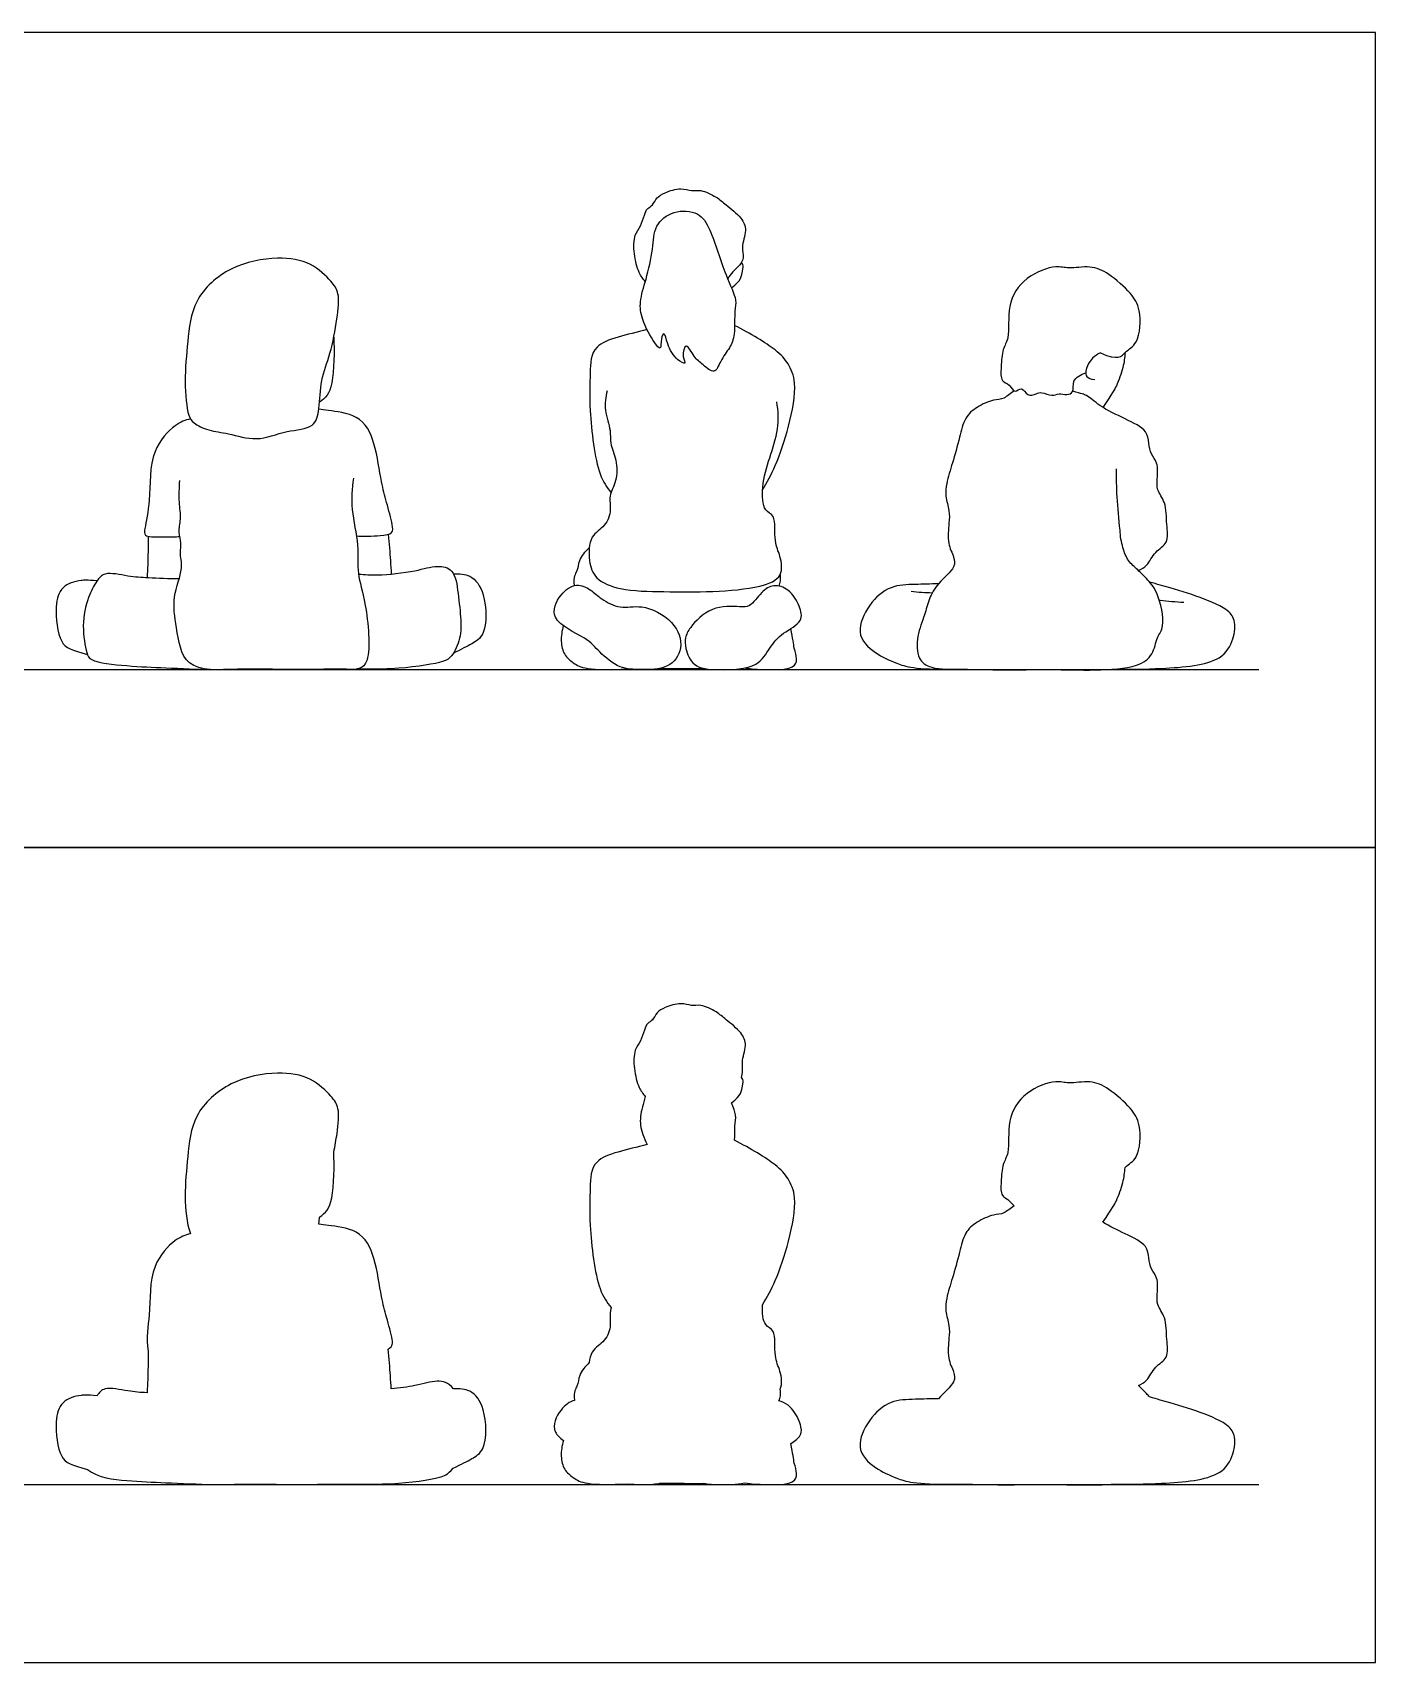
# Model space of a CAD drawing. Header units: millimetres. Extents: x 11.2 to 50.9, y -0.3 to 14.1.
# Drawn here: x 34.635 to 36.392, y 6.75 to 8.884 of the extents above; entities that cross this region are included whole.
import ezdxf

# ---------------------------------------------------------------- set-up
doc = ezdxf.new("R2010")
doc.units = ezdxf.units.MM
for name, color, linetype, true_color in [('AG-DIAGRAM', 7, 'Continuous', 0xfecc66), ('AG-OUTLINE', 7, 'Continuous', 0x8000ff), ('AG-PEOPLE', 7, 'Continuous', 0x66ccff), ('X-VPRT', 6, 'Continuous', 0xff00ff)]:
    doc.layers.add(name, color=color, linetype=linetype, true_color=true_color)

msp = doc.modelspace()

# ---------------------------------------------------------------- linework, layer by layer
at = {"layer": 'AG-DIAGRAM'}
for points in [[(31.0582, 8.0499), (36.2398, 8.0499)], [(31.0582, 6.9831), (36.2398, 6.9831)]]:
    msp.add_lwpolyline(points, dxfattribs=at)
at = {"layer": 'AG-OUTLINE'}
for points, knots in [([(35.5625, 7.516), (35.5651, 7.5268), (35.5615, 7.5362), (35.5703, 7.5584), (35.5631, 7.5753), (35.542, 7.5918), (35.5304, 7.602), (35.5096, 7.6121), (35.4971, 7.6091), (35.483, 7.6148), (35.4625, 7.6079), (35.4515, 7.6019), (35.447, 7.5907), (35.4389, 7.5873), (35.4352, 7.5777), (35.431, 7.5633), (35.4215, 7.5522), (35.4213, 7.5273), (35.4274, 7.5027), (35.4336, 7.4948), (35.4367, 7.4912)], [-3.66912, -3.66912, -3.66912, -3.66912, -3.484692, -3.244826, -3.033448, -2.77584, -2.568179, -2.332595, -2.154895, -1.963178, -1.730569, -1.551165, -1.383205, -1.239675, -1.081825, -0.886482, -0.696505, -0.446999, -0.19145, 0, 0, 0, 0]), ([(34.9985, 7.5134), (34.9861, 7.5197), (34.9535, 7.5247), (34.8927, 7.5129), (34.8436, 7.4693), (34.8379, 7.412), (34.8329, 7.3628), (34.8363, 7.3258), (34.8414, 7.3114)], [-6.139657, -6.139657, -6.139657, -6.139657, -5.780025, -5.343018, -4.909848, -4.503184, -4.103413, -3.739272, -3.739272, -3.739272, -3.739272]), ([(35.029, 7.4182), (35.0307, 7.4263), (35.0343, 7.4477), (35.0371, 7.4764), (35.0259, 7.4916), (35.0095, 7.5077), (34.9985, 7.5134)], [-1.055119, -1.055119, -1.055119, -1.055119, -0.863938, -0.559352, -0.312237, 0, 0, 0, 0]), ([(35.5495, 7.483), (35.562, 7.4918), (35.5638, 7.5044), (35.5653, 7.5133), (35.5632, 7.5153), (35.5625, 7.516)], [0, 0, 0, 0, 0.325074, 0.549082, 0.6877231, 0.6877231, 0.6877231, 0.6877231]), ([(36.0645, 7.3981), (36.0696, 7.403), (36.0836, 7.4091), (36.0862, 7.4551), (36.0725, 7.4762), (36.044, 7.502), (36.0196, 7.5129), (35.9905, 7.5071), (35.9738, 7.5134), (35.9319, 7.498), (35.9092, 7.461), (35.9142, 7.4175), (35.9036, 7.403), (35.9026, 7.3801), (35.9011, 7.3599), (35.91, 7.3581), (35.9194, 7.3481)], [1.077088, 1.077088, 1.077088, 1.077088, 1.297039, 1.611825, 1.863257, 2.163291, 2.418529, 2.675594, 2.881004, 3.195013, 3.516879, 3.832074, 4.033926, 4.270055, 4.477802, 4.640837, 4.640837, 4.640837, 4.640837]), ([(35.4367, 7.4912), (35.434, 7.4816), (35.4286, 7.4643), (35.4311, 7.4464), (35.4368, 7.4327), (35.439, 7.4283)], [0.8757114, 0.8757114, 0.8757114, 0.8757114, 1.1213483, 1.3606139, 1.4791683, 1.4791683, 1.4791683, 1.4791683]), ([(35.5536, 7.4338), (35.5537, 7.4405), (35.5534, 7.4548), (35.5565, 7.4651), (35.5521, 7.4767), (35.5495, 7.483)], [4.3701331, 4.3701331, 4.3701331, 4.3701331, 4.5395255, 4.7277201, 4.8895182, 4.8895182, 4.8895182, 4.8895182]), ([(35.439, 7.4283), (35.4132, 7.421), (35.3648, 7.414), (35.3649, 7.369), (35.3624, 7.3238), (35.3733, 7.2377), (35.3863, 7.2225), (35.3918, 7.2147)], [2.823932, 2.823932, 2.823932, 2.823932, 3.226893, 3.522378, 3.87517, 4.333169, 4.601727, 4.601727, 4.601727, 4.601727]), ([(35.5901, 7.2183), (35.5963, 7.2286), (35.6081, 7.2504), (35.6252, 7.3008), (35.6362, 7.3573), (35.6242, 7.3842), (35.6081, 7.403), (35.5745, 7.4228), (35.5536, 7.4338)], [0, 0, 0, 0, 0.309991, 0.691222, 1.081206, 1.346706, 1.60563, 1.979595, 1.979595, 1.979595, 1.979595]), ([(35.0104, 7.3333), (35.018, 7.3384), (35.0297, 7.3499), (35.0296, 7.4012), (35.029, 7.4182)], [-0.592231, -0.592231, -0.592231, -0.592231, -0.3309046, -0.0457424, -0.0457424, -0.0457424, -0.0457424]), ([(36.0355, 7.3264), (36.048, 7.3456), (36.0539, 7.3542), (36.0626, 7.3789), (36.0641, 7.3915), (36.0645, 7.3981)], [-0.6369471, -0.6369471, -0.6369471, -0.6369471, -0.449061, -0.210108, 0, 0, 0, 0]), ([(35.9194, 7.3481), (35.9145, 7.3448), (35.9059, 7.3365), (35.892, 7.3372), (35.8698, 7.3271), (35.8538, 7.3128), (35.8472, 7.283), (35.839, 7.2541), (35.8311, 7.2299), (35.8288, 7.2107), (35.8351, 7.1911), (35.8344, 7.1748), (35.8313, 7.1484), (35.8409, 7.1311), (35.8432, 7.1161), (35.8275, 7.1035), (35.8202, 7.0953)], [-8.171708, -8.171708, -8.171708, -8.171708, -7.99533, -7.817907, -7.588373, -7.368185, -7.110596, -6.740856, -6.402924, -6.196135, -5.983466, -5.789832, -5.548093, -5.338962, -5.169178, -4.912914, -4.912914, -4.912914, -4.912914]), ([(35.0094, 7.3239), (35.0095, 7.3242), (35.0099, 7.3273), (35.0102, 7.3305), (35.0104, 7.3333)], [-1.8853022, -1.8853022, -1.8853022, -1.8853022, -1.87400868, -1.79840814, -1.79840814, -1.79840814, -1.79840814]), ([(35.1002, 7.1602), (35.1067, 7.1648), (35.1058, 7.1743), (35.0978, 7.2035), (35.0906, 7.2291), (35.0841, 7.2794), (35.0654, 7.3177), (35.0215, 7.3221), (35.0135, 7.3235), (35.0094, 7.3239)], [0.377981, 0.377981, 0.377981, 0.377981, 0.558067, 0.861909, 1.157, 1.552495, 1.906323, 2.219094, 2.413115, 2.413115, 2.413115, 2.413115]), ([(36.082, 7.1129), (36.0859, 7.1147), (36.0943, 7.1186), (36.103, 7.1384), (36.1224, 7.1482), (36.1183, 7.174), (36.119, 7.2016), (36.1054, 7.2181), (36.1069, 7.2327), (36.1081, 7.2543), (36.0978, 7.2647), (36.0953, 7.2799), (36.0941, 7.2973), (36.0653, 7.3113), (36.0442, 7.3211), (36.0355, 7.3264)], [0, 0, 0, 0, 0.169943, 0.385265, 0.591749, 0.820858, 1.072298, 1.280619, 1.459702, 1.674682, 1.85055, 2.032155, 2.218388, 2.484358, 2.736101, 2.736101, 2.736101, 2.736101]), ([(34.8414, 7.3114), (34.8347, 7.3097), (34.82, 7.3045), (34.7868, 7.2679), (34.7897, 7.2069), (34.7834, 7.1764), (34.786, 7.1577)], [0, 0, 0, 0, 0.282877, 0.668458, 1.1648, 1.546486, 1.546486, 1.546486, 1.546486]), ([(35.3918, 7.2147), (35.3897, 7.2044), (35.3929, 7.1922), (35.3851, 7.1699), (35.3673, 7.1611), (35.3639, 7.1478), (35.3633, 7.1427)], [1.3756764, 1.3756764, 1.3756764, 1.3756764, 1.5987386, 1.8425539, 2.090722, 2.2298329, 2.2298329, 2.2298329, 2.2298329]), ([(35.6133, 7.1081), (35.6164, 7.1148), (35.6138, 7.1329), (35.6043, 7.15), (35.6085, 7.1863), (35.5912, 7.19), (35.5895, 7.2079), (35.5901, 7.2183)], [4.33642, 4.33642, 4.33642, 4.33642, 4.569184, 4.798812, 5.075888, 5.254727, 5.494692, 5.494692, 5.494692, 5.494692]), ([(34.786, 7.1577), (34.7861, 7.147), (34.7858, 7.126), (34.7851, 7.1107), (34.7846, 7.1032)], [0, 0, 0, 0, 0.3012709, 0.5511973, 0.5511973, 0.5511973, 0.5511973]), ([(35.1042, 7.1083), (35.1039, 7.1141), (35.1031, 7.1265), (35.1013, 7.1488), (35.1002, 7.1602)], [-0.5322092, -0.5322092, -0.5322092, -0.5322092, -0.3116834, 0, 0, 0, 0]), ([(35.3633, 7.1427), (35.3582, 7.1381), (35.3491, 7.1269), (35.349, 7.1119), (35.3427, 7.1054), (35.3441, 7.0932)], [-0.7261851, -0.7261851, -0.7261851, -0.7261851, -0.4436523, -0.2081973, 0, 0, 0, 0]), ([(34.7846, 7.1032), (34.7758, 7.1037), (34.7604, 7.1048), (34.729, 7.1121), (34.722, 7.1036), (34.7192, 7.0993)], [0.3561145, 0.3561145, 0.3561145, 0.3561145, 0.6150945, 0.906437, 1.1026685, 1.1026685, 1.1026685, 1.1026685]), ([(35.1857, 7.1085), (35.1787, 7.1171), (35.1628, 7.1203), (35.1399, 7.1126), (35.1147, 7.1092), (35.1042, 7.1083)], [-1.2185797, -1.2185797, -1.2185797, -1.2185797, -0.9664299, -0.6556123, -0.4086136, -0.4086136, -0.4086136, -0.4086136]), ([(35.1853, 7.0044), (35.1967, 7.0102), (35.2083, 7.0159), (35.2302, 7.0292), (35.2286, 7.0824), (35.2106, 7.1076), (35.1933, 7.1088), (35.1857, 7.1085)], [-1.686578, -1.686578, -1.686578, -1.686578, -1.430516, -1.22133, -0.865903, -0.594898, -0.390589, -0.390589, -0.390589, -0.390589]), ([(35.6116, 7.0926), (35.6125, 7.0947), (35.6139, 7.0992), (35.6138, 7.1052), (35.6133, 7.1081)], [0, 0, 0, 0, 0.1304079, 0.2763788, 0.2763788, 0.2763788, 0.2763788]), ([(36.0967, 7.0978), (36.0954, 7.0994), (36.0904, 7.1046), (36.0857, 7.1094), (36.082, 7.1129)], [-0.8860125, -0.8860125, -0.8860125, -0.8860125, -0.8190185, -0.6411418, -0.6411418, -0.6411418, -0.6411418]), ([(34.7192, 7.0993), (34.7058, 7.1004), (34.6929, 7.0999), (34.6718, 7.093), (34.6631, 7.0653), (34.6691, 7.0132), (34.6862, 7.0087), (34.7065, 7.003)], [0.185266, 0.185266, 0.185266, 0.185266, 0.298322, 0.585009, 0.866676, 1.243708, 1.578892, 1.578892, 1.578892, 1.578892]), ([(35.3441, 7.0932), (35.3378, 7.0918), (35.3238, 7.0812), (35.3126, 7.056), (35.325, 7.044), (35.3296, 7.0406)], [0.4616234, 0.4616234, 0.4616234, 0.4616234, 0.6725866, 0.9412147, 1.061385, 1.061385, 1.061385, 1.061385]), ([(35.6272, 7.0369), (35.6324, 7.0402), (35.6434, 7.0481), (35.639, 7.0672), (35.6272, 7.0864), (35.6157, 7.0917), (35.6116, 7.0926)], [-2.250168, -2.250168, -2.250168, -2.250168, -2.0900408, -1.8772941, -1.6289651, -1.4896724, -1.4896724, -1.4896724, -1.4896724]), ([(35.8202, 7.0953), (35.81, 7.0954), (35.7872, 7.0944), (35.7577, 7.0942), (35.7295, 7.0713), (35.7101, 7.0285), (35.7378, 7.0036), (35.7652, 6.9912), (35.7887, 6.9831), (35.8412, 6.9835)], [0.083324, 0.083324, 0.083324, 0.083324, 0.30541, 0.573966, 0.850659, 1.09419, 1.368323, 1.631735, 1.910404, 1.910404, 1.910404, 1.910404]), ([(36.0494, 6.9837), (36.0697, 6.9834), (36.1209, 6.9843), (36.1888, 6.9903), (36.2073, 7.0214), (36.2096, 7.0485), (36.1974, 7.0641), (36.1548, 7.0813), (36.1256, 7.0893), (36.1015, 7.0964), (36.0967, 7.0978)], [0, 0, 0, 0, 0.315795, 0.757339, 1.02514, 1.258684, 1.458291, 1.769278, 2.101232, 2.180143, 2.180143, 2.180143, 2.180143]), ([(35.3296, 7.0406), (35.3274, 7.0341), (35.3256, 7.0205), (35.3296, 7.0021), (35.3438, 6.9907), (35.3568, 6.9834), (35.3903, 6.9828), (35.4137, 6.9842)], [0, 0, 0, 0, 0.223069, 0.430432, 0.63132, 0.878208, 1.15729, 1.15729, 1.15729, 1.15729]), ([(35.5666, 6.9853), (35.5759, 6.9838), (35.5928, 6.9832), (35.631, 6.9825), (35.6362, 6.9977), (35.6309, 7.0107), (35.63, 7.0232), (35.6272, 7.0369)], [0, 0, 0, 0, 0.296771, 0.625232, 0.820745, 1.030956, 1.261736, 1.261736, 1.261736, 1.261736]), ([(34.7065, 7.003), (34.7206, 6.9919), (34.7617, 6.9874), (34.8086, 6.9856), (34.8514, 6.9837), (34.8724, 6.9831)], [2.049456, 2.049456, 2.049456, 2.049456, 2.456834, 2.886052, 3.361798, 3.361798, 3.361798, 3.361798]), ([(35.0589, 6.9838), (35.0743, 6.9836), (35.1175, 6.9835), (35.166, 6.9912), (35.1776, 6.9957), (35.1853, 7.0044)], [-3.1814997, -3.1814997, -3.1814997, -3.1814997, -2.9326588, -2.4692101, -2.2424916, -2.2424916, -2.2424916, -2.2424916]), ([(34.8724, 6.9831), (34.8821, 6.9828), (34.9212, 6.9847), (34.9832, 6.982), (35.033, 6.9844), (35.0548, 6.9832), (35.0589, 6.9838)], [-3.171408, -3.171408, -3.171408, -3.171408, -2.989755, -2.497511, -2.022879, -1.896573, -1.896573, -1.896573, -1.896573]), ([(35.4137, 6.9842), (35.4192, 6.9833), (35.4322, 6.9833), (35.4479, 6.9831), (35.4559, 6.9848)], [1.9150504, 1.9150504, 1.9150504, 1.9150504, 2.0766607, 2.2809704, 2.2809704, 2.2809704, 2.2809704]), ([(35.4559, 6.9848), (35.4628, 6.9847), (35.4773, 6.9848), (35.507, 6.9846), (35.5134, 6.9847)], [0.0269201, 0.0269201, 0.0269201, 0.0269201, 0.2344267, 0.4031568, 0.4031568, 0.4031568, 0.4031568]), ([(35.5134, 6.9847), (35.5191, 6.9835), (35.5357, 6.9827), (35.5562, 6.9832), (35.5666, 6.9853)], [-3.360105, -3.360105, -3.360105, -3.360105, -3.2059311, -2.9815206, -2.9815206, -2.9815206, -2.9815206]), ([(35.8412, 6.9835), (35.8447, 6.9835), (35.8654, 6.9837), (35.9053, 6.9823), (35.9664, 6.9838), (36.0128, 6.9821), (36.0417, 6.9831), (36.0494, 6.9837)], [-3.520667, -3.520667, -3.520667, -3.520667, -3.448093, -3.10242, -2.732474, -2.366208, -2.223005, -2.223005, -2.223005, -2.223005])]:
    msp.add_open_spline(points, degree=3, knots=knots, dxfattribs=at)
at = {"layer": 'AG-PEOPLE'}
for points, knots in [([(35.4367, 8.558), (35.4336, 8.5616), (35.4274, 8.5695), (35.4213, 8.5941), (35.4215, 8.619), (35.431, 8.6301), (35.4352, 8.6445), (35.4389, 8.6541), (35.447, 8.6575), (35.4515, 8.6687), (35.4625, 8.6747), (35.483, 8.6816), (35.4971, 8.6759), (35.5096, 8.6789), (35.5304, 8.6688), (35.542, 8.6586), (35.5631, 8.6421), (35.5703, 8.6252), (35.5615, 8.603), (35.5666, 8.5898), (35.5605, 8.5786), (35.551, 8.5712), (35.5466, 8.5648), (35.5445, 8.5617)], [0, 0, 0, 0, 0.18595, 0.434159, 0.676497, 0.861017, 1.050749, 1.204064, 1.343471, 1.506606, 1.680857, 1.906784, 2.092994, 2.265588, 2.494405, 2.696101, 2.946309, 3.151615, 3.384591, 3.56372, 3.730175, 3.901443, 4.067956, 4.067956, 4.067956, 4.067956]), ([(35.4745, 8.6484), (35.4646, 8.6454), (35.4477, 8.6318), (35.4471, 8.5999), (35.4383, 8.5615), (35.4285, 8.5319), (35.4318, 8.5081), (35.4467, 8.4794), (35.4581, 8.4665), (35.4564, 8.4825), (35.4619, 8.4942), (35.4655, 8.474), (35.4759, 8.456), (35.4919, 8.4481), (35.4839, 8.4597), (35.4898, 8.4812), (35.5006, 8.4573), (35.5115, 8.4504), (35.5281, 8.4345), (35.5348, 8.4554), (35.5478, 8.4709), (35.5546, 8.4888), (35.5528, 8.5196), (35.5573, 8.5345), (35.5403, 8.5676), (35.5233, 8.625), (35.5076, 8.6498), (35.4846, 8.6515), (35.4745, 8.6484)], [0, 0, 0, 0, 0.264715, 0.537097, 0.849375, 1.121348, 1.360614, 1.649065, 1.803928, 1.973054, 2.110255, 2.294281, 2.538016, 2.698375, 2.848315, 3.032067, 3.233973, 3.433354, 3.632296, 3.828026, 4.054516, 4.270708, 4.539525, 4.72772, 5.021098, 5.408798, 5.665236, 5.935742, 5.935742, 5.935742, 5.935742]), ([(34.9985, 8.5802), (35.0095, 8.5745), (35.0259, 8.5584), (35.0371, 8.5432), (35.0336, 8.5078), (35.0252, 8.4636), (35.0113, 8.4294), (35.0109, 8.3928), (35.0042, 8.3649), (34.9659, 8.3637), (34.9286, 8.3473), (34.8917, 8.36), (34.8661, 8.3618), (34.8451, 8.3723), (34.8372, 8.3832), (34.8329, 8.4296), (34.8379, 8.4788), (34.8436, 8.5361), (34.8927, 8.5797), (34.9535, 8.5915), (34.9861, 8.5865), (34.9985, 8.5802)], [0, 0, 0, 0, 0.312237, 0.559352, 0.863938, 1.226209, 1.551443, 1.874009, 2.132983, 2.443039, 2.784588, 3.108594, 3.382601, 3.629244, 3.816261, 4.168723, 4.555672, 4.949292, 5.368569, 5.79156, 6.139657, 6.139657, 6.139657, 6.139657]), ([(35.5495, 8.5498), (35.562, 8.5586), (35.5638, 8.5712), (35.5653, 8.5801), (35.5632, 8.5821), (35.5625, 8.5828)], [0, 0, 0, 0, 0.325074, 0.549082, 0.6877231, 0.6877231, 0.6877231, 0.6877231]), ([(36.0322, 8.4646), (36.0562, 8.4537), (36.0638, 8.4673), (36.0836, 8.4759), (36.0862, 8.5219), (36.0725, 8.543), (36.044, 8.5688), (36.0196, 8.5797), (35.9905, 8.5739), (35.9738, 8.5802), (35.9319, 8.5648), (35.9092, 8.5278), (35.9142, 8.4843), (35.9036, 8.4698), (35.9026, 8.4469), (35.9011, 8.4267), (35.9139, 8.4241), (35.9195, 8.4105), (35.9302, 8.4216), (35.936, 8.4068), (35.9485, 8.4109), (35.9555, 8.414), (35.9689, 8.4071), (35.978, 8.4121), (35.9879, 8.4091), (35.9988, 8.4127), (35.9939, 8.4295), (36.007, 8.4367), (36.0131, 8.4384)], [0, 0, 0, 0, 0.24498, 0.49079, 0.842587, 1.12358, 1.45889, 1.744137, 2.031426, 2.260987, 2.611915, 2.971623, 3.323877, 3.549461, 3.813352, 4.045524, 4.227728, 4.408835, 4.573892, 4.755915, 4.938028, 5.09182, 5.293941, 5.464133, 5.639174, 5.800397, 6.003498, 6.242888, 6.242888, 6.242888, 6.242888]), ([(35.439, 8.4951), (35.4132, 8.4878), (35.3648, 8.4808), (35.3649, 8.4358), (35.3624, 8.3906), (35.3733, 8.3045), (35.3863, 8.2893), (35.3918, 8.2815)], [2.823932, 2.823932, 2.823932, 2.823932, 3.226893, 3.522378, 3.87517, 4.333169, 4.601727, 4.601727, 4.601727, 4.601727]), ([(35.5901, 8.2851), (35.5963, 8.2954), (35.6081, 8.3172), (35.6252, 8.3676), (35.6362, 8.4241), (35.6242, 8.451), (35.6081, 8.4698), (35.5745, 8.4896), (35.5536, 8.5006)], [0, 0, 0, 0, 0.309991, 0.691222, 1.081206, 1.346706, 1.60563, 1.979595, 1.979595, 1.979595, 1.979595]), ([(35.029, 8.485), (35.0296, 8.468), (35.0297, 8.4167), (35.018, 8.4052), (35.0104, 8.4001)], [0.0457424, 0.0457424, 0.0457424, 0.0457424, 0.3309046, 0.592231, 0.592231, 0.592231, 0.592231]), ([(36.0322, 8.4646), (36.0285, 8.4629), (36.0213, 8.4586), (36.0109, 8.4419), (36.0139, 8.4304), (36.025, 8.4299)], [0, 0, 0, 0, 0.208814, 0.4690869, 0.6772128, 0.6772128, 0.6772128, 0.6772128]), ([(36.0645, 8.4649), (36.0641, 8.4583), (36.0626, 8.4457), (36.0539, 8.421), (36.048, 8.4124), (36.0355, 8.3932)], [0, 0, 0, 0, 0.210108, 0.449061, 0.6369471, 0.6369471, 0.6369471, 0.6369471]), ([(35.3866, 8.4151), (35.3848, 8.4068), (35.3822, 8.3898), (35.3923, 8.3632), (35.3898, 8.3462), (35.3998, 8.3242), (35.4003, 8.2971), (35.388, 8.2775), (35.3929, 8.259), (35.3851, 8.2367), (35.363, 8.2258), (35.362, 8.1919), (35.3707, 8.1671), (35.4058, 8.1529), (35.462, 8.1519), (35.5239, 8.1514), (35.5847, 8.1563), (35.618, 8.1703), (35.6139, 8.1996), (35.6043, 8.2168), (35.6085, 8.2531), (35.5904, 8.2569), (35.5885, 8.2914), (35.5991, 8.3272), (35.6123, 8.3647), (35.6107, 8.389), (35.6087, 8.4007)], [0, 0, 0, 0, 0.249714, 0.506818, 0.707195, 0.944774, 1.199657, 1.428634, 1.637866, 1.866565, 2.099347, 2.372278, 2.616425, 2.9043, 3.274605, 3.66978, 4.058104, 4.329076, 4.569184, 4.798812, 5.075888, 5.254727, 5.524155, 5.833854, 6.142582, 6.435985, 6.435985, 6.435985, 6.435985]), ([(35.9194, 8.4149), (35.9145, 8.4116), (35.9059, 8.4033), (35.892, 8.404), (35.8698, 8.3939), (35.8538, 8.3796), (35.8472, 8.3498), (35.839, 8.3209), (35.8311, 8.2967), (35.8288, 8.2775), (35.8351, 8.2579), (35.8344, 8.2416), (35.8313, 8.2152), (35.8409, 8.1979), (35.8432, 8.1829), (35.819, 8.1634), (35.8075, 8.143), (35.8027, 8.121), (35.7914, 8.0948), (35.7919, 8.0634), (35.812, 8.0496), (35.8538, 8.0509), (35.9053, 8.0491), (35.9664, 8.0506), (36.0236, 8.0485), (36.0792, 8.0518), (36.1019, 8.0684), (36.1057, 8.0928), (36.1178, 8.1063), (36.1087, 8.1517), (36.0932, 8.1686), (36.0815, 8.1805), (36.0678, 8.1921), (36.0612, 8.2097), (36.0582, 8.2248), (36.058, 8.2325), (36.0563, 8.2469), (36.0538, 8.2758), (36.0533, 8.3006), (36.0533, 8.313)], [-8.171708, -8.171708, -8.171708, -8.171708, -7.995749, -7.818746, -7.589756, -7.37009, -7.113113, -6.744249, -6.407119, -6.20082, -5.988655, -5.79548, -5.554315, -5.34568, -5.176298, -4.920642, -4.68914, -4.467653, -4.211271, -3.958776, -3.749564, -3.448093, -3.10242, -2.732474, -2.366208, -2.017258, -1.779502, -1.556079, -1.359631, -1.048361, -0.819018, -0.628788, -0.431473, -0.227778, 0, 0, 0, 0.328802, 0.632639, 0.632639, 0.632639, 0.632639]), ([(36.082, 8.1797), (36.0859, 8.1815), (36.0943, 8.1854), (36.103, 8.2052), (36.1224, 8.215), (36.1183, 8.2408), (36.119, 8.2684), (36.1054, 8.2849), (36.1069, 8.2995), (36.1081, 8.3211), (36.0978, 8.3315), (36.0953, 8.3467), (36.0941, 8.3641), (36.0637, 8.3788), (36.032, 8.3935), (36.0151, 8.4097), (36.0079, 8.4109), (35.9962, 8.4145)], [0, 0, 0, 0, 0.169943, 0.385265, 0.591749, 0.820858, 1.072298, 1.280619, 1.459702, 1.674682, 1.85055, 2.032155, 2.218388, 2.484358, 2.773957, 2.996293, 3.144251, 3.144251, 3.144251, 3.144251]), ([(35.0586, 8.2251), (35.0665, 8.224), (35.0899, 8.2251), (35.1071, 8.2275), (35.1058, 8.2411), (35.0978, 8.2703), (35.0906, 8.2959), (35.0841, 8.3462), (35.0654, 8.3845), (35.0215, 8.3889), (35.0135, 8.3903), (35.0094, 8.3907)], [0, 0, 0, 0, 0.261908, 0.463053, 0.635612, 0.926752, 1.209508, 1.58847, 1.927508, 2.227205, 2.413115, 2.413115, 2.413115, 2.413115]), ([(34.8414, 8.3782), (34.8347, 8.3765), (34.82, 8.3713), (34.7868, 8.3347), (34.7897, 8.2737), (34.782, 8.2368), (34.78, 8.2235), (34.7973, 8.2238), (34.8227, 8.2239), (34.8274, 8.2241)], [0, 0, 0, 0, 0.242183, 0.572296, 0.997234, 1.324013, 1.481812, 1.708528, 1.844675, 1.844675, 1.844675, 1.844675]), ([(35.0546, 8.3006), (35.053, 8.287), (35.0507, 8.2598), (35.0626, 8.2132), (35.0586, 8.1752), (35.0713, 8.1421), (35.08, 8.0477), (35.0419, 8.0517), (34.9832, 8.0488), (34.908, 8.0521), (34.8315, 8.046), (34.8233, 8.1061), (34.8165, 8.144), (34.833, 8.1818), (34.8268, 8.2026), (34.8304, 8.2159), (34.8248, 8.2297), (34.8299, 8.2474), (34.826, 8.2694), (34.8269, 8.288), (34.8275, 8.2973)], [0, 0, 0, 0, 0.340906, 0.70819, 1.032957, 1.349168, 1.703011, 2.022879, 2.497511, 2.989755, 3.414773, 3.787377, 4.127331, 4.458847, 4.699301, 4.889226, 5.087702, 5.310728, 5.562138, 5.845271, 5.845271, 5.845271, 5.845271]), ([(34.786, 8.2245), (34.7861, 8.2138), (34.7858, 8.1928), (34.7851, 8.1775), (34.7846, 8.17)], [0, 0, 0, 0, 0.3012709, 0.5511973, 0.5511973, 0.5511973, 0.5511973]), ([(35.1002, 8.227), (35.1013, 8.2156), (35.1031, 8.1933), (35.1039, 8.1809), (35.1042, 8.1751)], [0, 0, 0, 0, 0.3116834, 0.5322092, 0.5322092, 0.5322092, 0.5322092]), ([(35.3441, 8.16), (35.3427, 8.1722), (35.349, 8.1787), (35.3491, 8.1937), (35.3582, 8.2049), (35.3633, 8.2095)], [0, 0, 0, 0, 0.2081973, 0.4436523, 0.7261851, 0.7261851, 0.7261851, 0.7261851]), ([(34.8267, 8.1687), (34.8133, 8.1686), (34.7861, 8.1699), (34.7612, 8.1714), (34.7287, 8.179), (34.7182, 8.1655), (34.7062, 8.1438), (34.6986, 8.1085), (34.7049, 8.0724), (34.7107, 8.0598), (34.7617, 8.0542), (34.8086, 8.0524), (34.8514, 8.0505), (34.8724, 8.0499)], [0, 0, 0, 0, 0.337818, 0.615095, 0.906437, 1.108512, 1.370265, 1.696799, 2.013312, 2.193302, 2.556027, 2.938198, 3.361798, 3.361798, 3.361798, 3.361798]), ([(35.0614, 8.1751), (35.0698, 8.1743), (35.0862, 8.1729), (35.1356, 8.178), (35.1628, 8.1871), (35.1876, 8.1822), (35.1918, 8.1484), (35.1959, 8.1153), (35.1951, 8.0882), (35.1825, 8.0643), (35.166, 8.058), (35.1175, 8.0503), (35.0743, 8.0504), (35.0589, 8.0506)], [0, 0, 0, 0, 0.267393, 0.640085, 0.931363, 1.167661, 1.462257, 1.777048, 2.055528, 2.318547, 2.526902, 2.952814, 3.1815, 3.1815, 3.1815, 3.1815]), ([(35.1857, 8.1753), (35.1933, 8.1756), (35.2106, 8.1744), (35.2286, 8.1492), (35.2302, 8.096), (35.2083, 8.0827), (35.1967, 8.077), (35.1853, 8.0712)], [0.390589, 0.390589, 0.390589, 0.390589, 0.594898, 0.865903, 1.22133, 1.430516, 1.686578, 1.686578, 1.686578, 1.686578]), ([(35.6116, 8.1594), (35.6125, 8.1615), (35.6139, 8.166), (35.6138, 8.172), (35.6133, 8.1749)], [0, 0, 0, 0, 0.1304079, 0.2763788, 0.2763788, 0.2763788, 0.2763788]), ([(34.7192, 8.1661), (34.7058, 8.1672), (34.6929, 8.1667), (34.6718, 8.1598), (34.6631, 8.1321), (34.6691, 8.08), (34.6862, 8.0755), (34.7065, 8.0698)], [0.185266, 0.185266, 0.185266, 0.185266, 0.298322, 0.585009, 0.866676, 1.243708, 1.578892, 1.578892, 1.578892, 1.578892]), ([(35.3799, 8.1426), (35.3742, 8.1466), (35.3656, 8.1547), (35.3461, 8.1644), (35.3244, 8.1493), (35.3085, 8.1136), (35.3603, 8.0924), (35.3756, 8.0734), (35.403, 8.0501), (35.4308, 8.0502), (35.4674, 8.0496), (35.4884, 8.0782), (35.4751, 8.1154), (35.4325, 8.1365), (35.4043, 8.1285), (35.3866, 8.1379), (35.3799, 8.1426)], [0, 0, 0, 0, 0.216485, 0.430145, 0.672587, 0.941215, 1.278625, 1.534651, 1.816732, 2.076661, 2.366199, 2.633168, 2.924873, 3.252421, 3.513718, 3.76566, 3.76566, 3.76566, 3.76566]), ([(35.4894, 8.0916), (35.4903, 8.096), (35.4954, 8.1065), (35.5222, 8.1341), (35.5596, 8.1325), (35.574, 8.1311), (35.5884, 8.152), (35.6043, 8.1625), (35.6256, 8.1557), (35.639, 8.134), (35.6441, 8.1118), (35.6156, 8.0985), (35.5988, 8.0788), (35.5845, 8.051), (35.5334, 8.049), (35.4988, 8.0517), (35.4889, 8.0772), (35.4885, 8.0874), (35.4894, 8.0916)], [0, 0, 0, 0, 0.192214, 0.491084, 0.785876, 0.96353, 1.201499, 1.411531, 1.628965, 1.877294, 2.090041, 2.348313, 2.602518, 2.862439, 3.205931, 3.489267, 3.727761, 3.91278, 3.91278, 3.91278, 3.91278]), ([(35.8202, 8.1621), (35.81, 8.1622), (35.7872, 8.1612), (35.7577, 8.161), (35.7295, 8.1381), (35.7101, 8.0953), (35.7378, 8.0704), (35.7652, 8.058), (35.7887, 8.0499), (35.8412, 8.0503)], [0.083324, 0.083324, 0.083324, 0.083324, 0.30541, 0.573966, 0.850659, 1.09419, 1.368323, 1.631735, 1.910404, 1.910404, 1.910404, 1.910404]), ([(36.0494, 8.0505), (36.0697, 8.0502), (36.1209, 8.0511), (36.1888, 8.0571), (36.2073, 8.0882), (36.2096, 8.1153), (36.1974, 8.1309), (36.1548, 8.1481), (36.1256, 8.1561), (36.1015, 8.1632), (36.0967, 8.1646)], [0, 0, 0, 0, 0.315795, 0.757339, 1.02514, 1.258684, 1.458291, 1.769278, 2.101232, 2.180143, 2.180143, 2.180143, 2.180143]), ([(36.1414, 8.1377), (36.1311, 8.1383), (36.1203, 8.1393), (36.1098, 8.1406), (36.1095, 8.1406)], [0, 0, 0, 0, 0.2644266, 0.272557, 0.272557, 0.272557, 0.272557]), ([(35.3296, 8.1074), (35.3274, 8.1009), (35.3256, 8.0873), (35.3296, 8.0689), (35.3438, 8.0575), (35.3568, 8.0502), (35.3903, 8.0496), (35.4137, 8.051)], [0, 0, 0, 0, 0.223069, 0.430432, 0.63132, 0.878208, 1.15729, 1.15729, 1.15729, 1.15729]), ([(35.5666, 8.0521), (35.5759, 8.0506), (35.5928, 8.05), (35.631, 8.0493), (35.6362, 8.0645), (35.6309, 8.0775), (35.63, 8.09), (35.6272, 8.1037)], [0, 0, 0, 0, 0.296771, 0.625232, 0.820745, 1.030956, 1.261736, 1.261736, 1.261736, 1.261736]), ([(35.4559, 8.0516), (35.4628, 8.0515), (35.4773, 8.0516), (35.507, 8.0514), (35.5134, 8.0515)], [0.0269201, 0.0269201, 0.0269201, 0.0269201, 0.2344267, 0.4031568, 0.4031568, 0.4031568, 0.4031568])]:
    msp.add_open_spline(points, degree=3, knots=knots, dxfattribs=at)
msp.add_open_spline([(35.8119, 8.1502), (35.8035, 8.1504), (35.7938, 8.151), (35.7848, 8.1521)], degree=3, dxfattribs=at)
at = {"layer": 'X-VPRT'}
for points in [[(30.9058, 8.8839), (30.9058, 7.8171), (36.3922, 7.8171), (36.3922, 8.8839)], [(30.9058, 7.8171), (30.9058, 6.7503), (36.3922, 6.7503), (36.3922, 7.8171)]]:
    msp.add_lwpolyline(points, close=True, dxfattribs=at)

doc.saveas('drawing.dxf')
